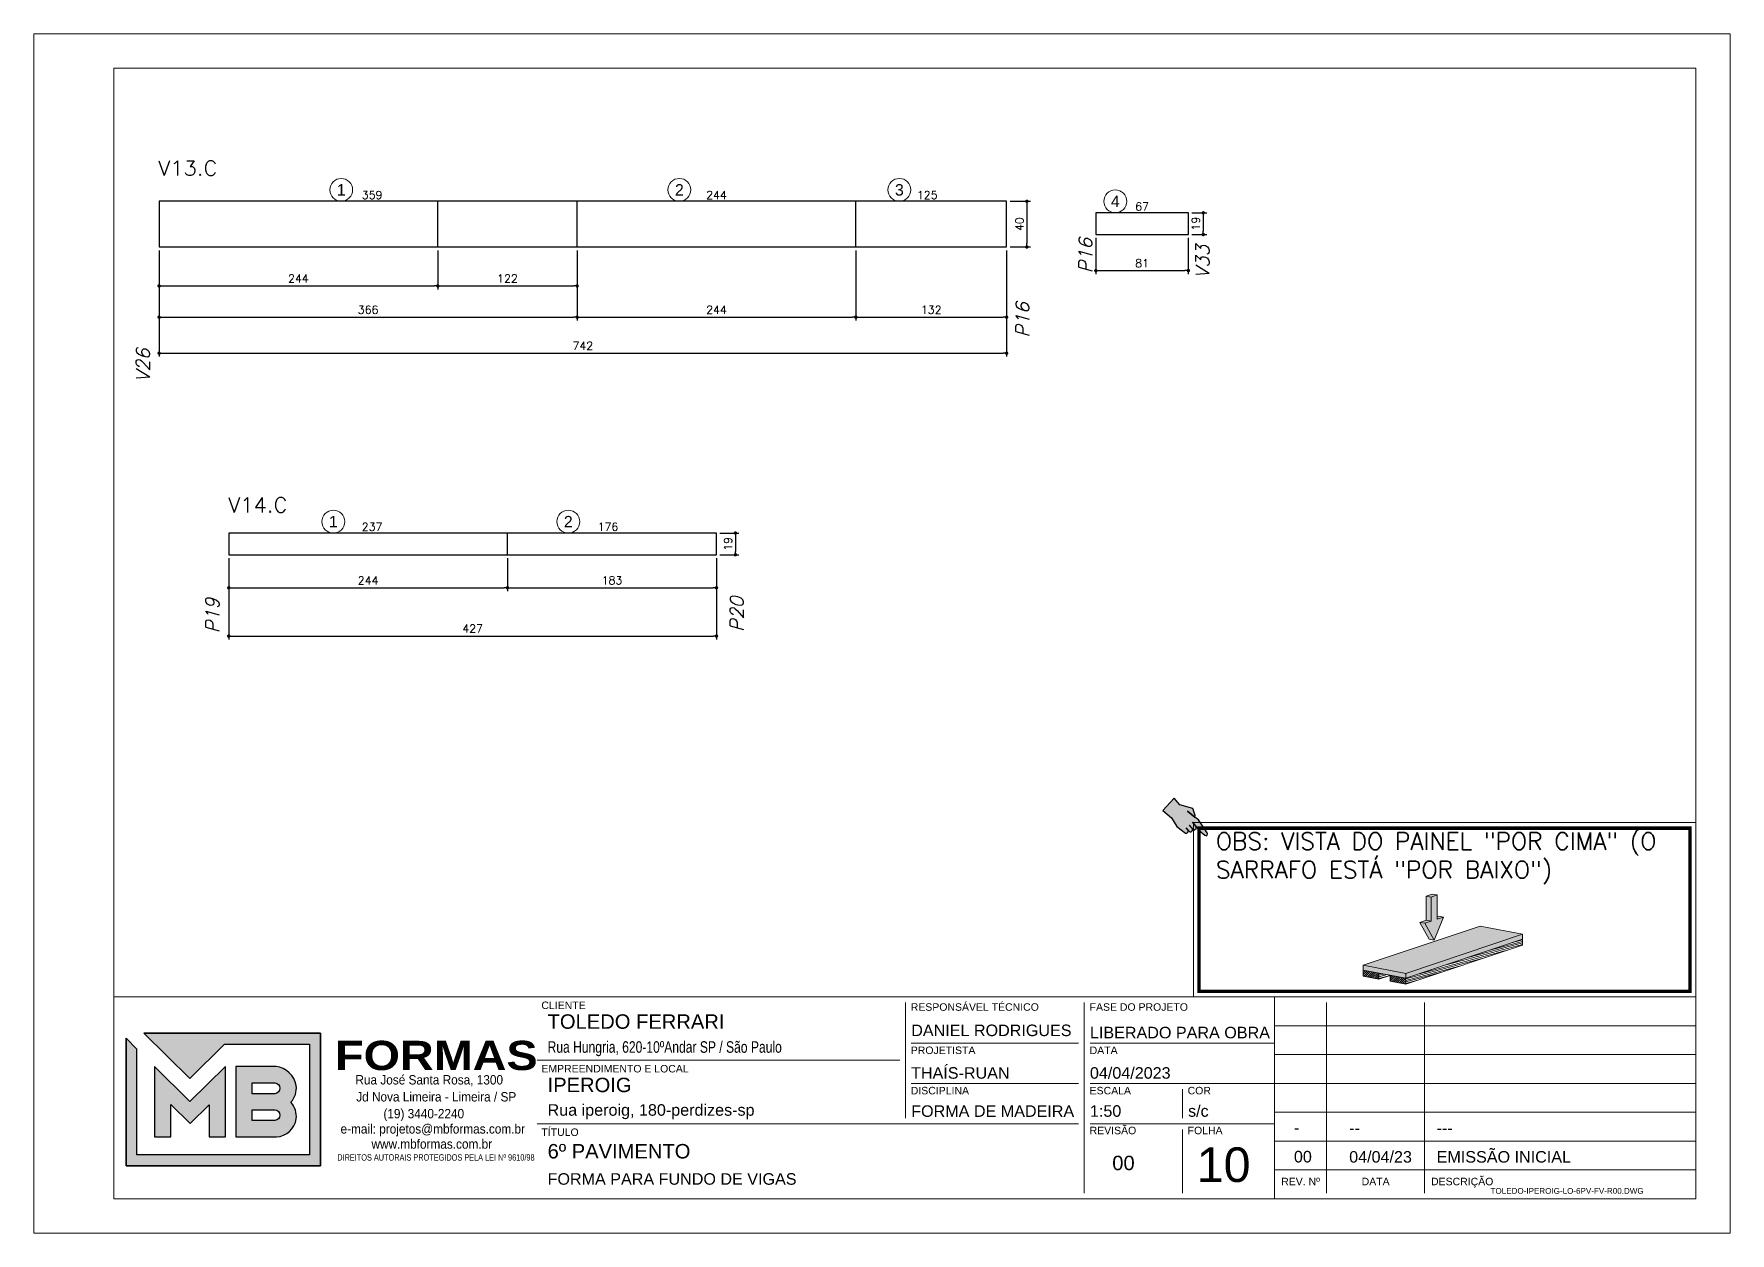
# Model space of a CAD drawing. Extents: x -20676 to 4767, y -817 to 14640.
# Drawn here: x -17506 to -16021, y 6382 to 7432 of the extents above; entities that cross this region are included whole.
import ezdxf
from ezdxf.enums import TextEntityAlignment as Align
from ezdxf.lldxf.tags import DXFTag

# ---------------------------------------------------------------- set-up
doc = ezdxf.new("R2010")
doc.units = 0
doc.header["$PDMODE"] = 2
doc.header["$PDSIZE"] = 10
doc.linetypes.add('CABLIN', pattern=[0.35, 0.25, -0.1])
doc.layers.get('0').update_dxf_attribs({"lineweight": 13})
doc.layers.get('Defpoints').update_dxf_attribs({"lineweight": 13})
for name, color, linetype, lineweight in [('contorno de painel', 7, 'Continuous', 13), ('cotas', 4, 'Continuous', 13), ('FOLHA MB', 7, 'Continuous', 13), ('HACHURACONCRETO', 7, 'Continuous', 13), ('Romaneio', 1, 'Continuous', 13), ('texto de viga', 7, 'Continuous', 13)]:
    doc.layers.add(name, color=color, linetype=linetype, lineweight=lineweight)
for name, color, linetype in [('Cota Sarrafo', 180, 'Continuous'), ('MB_LOGO', 254, 'Continuous'), ('Painéis', 200, 'Continuous'), ('REGUA-80', 111, 'Continuous'), ('TEXTO_GERAL', 7, 'Continuous'), ('va165-sec', 5, 'DASHED')]:
    doc.layers.add(name, color=color, linetype=linetype)
doc.styles.add('ARIAL', font='arial.ttf', dxfattribs={"oblique": 15, "height": 25})
doc.styles.add('MB_C01', font='arial.ttf', dxfattribs={"height": 1.3})
doc.styles.add('MB_C02', font='arial.ttf', dxfattribs={"height": 2})
doc.styles.add('MB_C03', font='arial.ttf', dxfattribs={"height": 2.5})
doc.styles.add('MB_C04', font='arial.ttf', dxfattribs={"height": 6})
doc.styles.add('MB_LOGO', font='ariblk.ttf', dxfattribs={"height": 75})
doc.styles.add('MB_TEXT', font='ARIALN.TTF', dxfattribs={"height": 10})
doc.styles.add('REGUA-120', font='ROMANS.shx', dxfattribs={"height": 15})
doc.styles.add('ROMANS', font='romans.shx')
tags = doc.linetypes.add('DASHED', pattern=[0.75, 0.5, -0.25]).pattern_tags.tags
tags[6:7] = [DXFTag(74, 4), DXFTag(75, 0), DXFTag(340, '0'), DXFTag(46, 1.0), DXFTag(50, 0.0), DXFTag(44, 0.0), DXFTag(45, 0.0)]
tags[4:5] = [DXFTag(74, 4), DXFTag(75, 0), DXFTag(340, '0'), DXFTag(46, 1.0), DXFTag(50, 0.0), DXFTag(44, 0.0), DXFTag(45, 0.0)]
doc.dimstyles.new('PAINEL', dxfattribs={"dimtxt": 7, "dimasz": 3, "dimexe": 3, "dimexo": 3, "dimgap": 3, "dimtad": 1, "dimdec": 1, "dimzin": 12, "dimdsep": 46, "dimtxsty": 'ROMANS', "dimblk": 'DOT', "dimcen": 0, "dimclrd": 4, "dimclre": 4, "dimclrt": 240, "dimadec": 1, "dimazin": 3, "dimtfac": 1, "dimtdec": 1, "dimtmove": 0, "dimatfit": 3, "dimfxl": 0, "dimtolj": 1, "dimtzin": 12, "dimarcsym": 0})
doc.dimstyles.new('projeto2', dxfattribs={"dimtxt": 7, "dimasz": 5, "dimexe": 1.25, "dimexo": 2.5, "dimgap": 2, "dimtad": 1, "dimdec": 1, "dimdsep": 46, "dimtxsty": 'ROMANS', "dimblk": 'OBLIQUE', "dimcen": 10, "dimdle": 1, "dimse1": 1, "dimse2": 1, "dimsd1": 1, "dimsd2": 1, "dimclrd": 256, "dimclre": 256, "dimclrt": 3, "dimadec": 0, "dimazin": 0, "dimtfac": 1, "dimtdec": 1, "dimtmove": 0, "dimatfit": 3, "dimldrblk": 'OBLIQUE', "dimfxl": 0, "dimlwd": -1, "dimlwe": -1, "dimarcsym": 0})

# ---------------------------------------------------------------- blocks, each defined once
blk = doc.blocks.new('LOGO2')
at = {"layer": 'MB_LOGO', "linetype": 'Continuous'}
h = blk.add_hatch(color=256, dxfattribs=at)
h.dxf.hatch_style = 1
h.set_gradient(color1=(242, 132, 69), color2=(247, 180, 141), rotation=90, tint=1)
h.paths.add_polyline_path([(7.48, 9.64), (10.45, 12.57), (17.71, 12.57), (17.71, 3.12), (2.97, 3.12), (2.97, 12.14), (2.04, 13.06), (2.04, 2.19), (18.64, 2.19), (18.64, 13.5), (3.56, 13.5)])
h = blk.add_hatch(color=256, dxfattribs=at)
h.dxf.hatch_style = 1
h.set_gradient(color1=(242, 132, 69), color2=(247, 180, 141), rotation=90, tint=1)
h.paths.add_polyline_path([(10.52, 4.64), (10.52, 10.66), (7.5, 7.68), (4.47, 10.66), (4.47, 4.64), (5.86, 4.64), (5.86, 7.4), (7.51, 5.78), (9.13, 7.37), (9.13, 4.64)])
h = blk.add_hatch(color=256, dxfattribs=at)
h.dxf.hatch_style = 1
h.set_gradient(color1=(242, 132, 69), color2=(247, 180, 141), rotation=90, tint=1)
h.paths.add_polyline_path([(11.42, 10.66), (11.42, 4.64), (14.89, 4.64, 0.350532), (16.57, 6.18, 0.219217), (16.12, 7.6, 0.21502), (16.57, 9.03, 0.319901), (14.85, 10.66)])
h.paths.add_polyline_path([(14.75, 8.33), (12.82, 8.33), (12.82, 9.26), (14.63, 9.26, -1)], flags=16)
h.paths.add_polyline_path([(14.75, 6.04), (12.82, 6.04), (12.82, 6.97), (14.63, 6.97, -1)], flags=16)
blk.add_lwpolyline([(3.56, 13.5), (18.64, 13.5), (18.64, 2.19), (2.04, 2.19), (2.04, 13.06)], dxfattribs=at)
at = {"layer": 'MB_LOGO', "color": 31, "linetype": 'Continuous', "true_color": 0xf7b48d}
for points in [[(10.45, 12.57), (17.71, 12.57), (17.71, 3.12), (2.97, 3.12), (2.97, 12.14), (2.04, 13.06), (2.04, 2.19), (18.64, 2.19), (18.64, 13.5), (3.56, 13.5), (7.48, 9.64)], [(4.47, 10.66), (4.47, 4.64), (5.86, 4.64), (5.86, 7.4), (7.51, 5.78), (9.13, 7.37), (9.13, 4.64), (10.52, 4.64), (10.52, 10.66), (7.5, 7.68)]]:
    blk.add_lwpolyline(points, close=True, dxfattribs=at)
for points in [[(16.57, 9.03, 0.319901), (14.85, 10.66), (11.42, 10.66), (11.42, 4.64), (14.89, 4.64, 0.350532), (16.57, 6.18, 0.219217), (16.12, 7.6, 0.21502)], [(12.82, 9.26), (14.75, 9.26, -0.880235), (14.75, 8.33), (12.82, 8.33)], [(12.82, 6.97), (14.75, 6.97, -0.880235), (14.75, 6.04), (12.82, 6.04)]]:
    blk.add_lwpolyline(points, format="xyb", close=True, dxfattribs=at)
at = {"layer": 'MB_LOGO', "color": 0, "linetype": 'Continuous', "style": 'MB_LOGO'}
blk.add_text('FORMAS', height=2.496, dxfattribs=at).set_placement((19.88, 10.35))
at = {"layer": 'MB_LOGO', "color": 0, "style": 'MB_TEXT', "width": 1.1}
for s, p in [('Rua José Santa Rosa, 1300', (21.62, 9.12)), ('Jd Nova Limeira - Limeira / SP', (21.69, 7.67)), ('(19) 3440-2240', (24.01, 6.23)), ('e-mail: projetos@mbformas.com.br', (20.35, 4.93)), ('www.mbformas.com.br', (22.99, 3.64))]:
    blk.add_text(s, height=0.7993, dxfattribs=at).set_placement(p)
at = {"layer": 'MB_LOGO', "color": 252, "style": 'MB_TEXT'}
blk.add_text('DIREITOS AUTORAIS PROTEGIDOS PELA LEI Nº 9610/98', height=0.546, dxfattribs=at).set_placement((20.07, 2.62))
blk = doc.blocks.new('A$Ceb89ac90')
at = {"color": 1}
for p, q in [((1086.3, 356.7), (70, 356.7)), ((1086.3, 356.7), (1086.3, 179.9)), ((1455, 356.7), (1086.3, 356.7)), ((763, 351.7), (763, 250.7)), ((919.6, 351.7), (919.6, 185)), ((1131.8, 185), (1131.8, 351.7)), ((1217.6, 351.7), (1217.6, 185)), ((1455, 331.5), (1086.3, 331.5)), ((914.6, 316.3), (768.1, 316.3)), ((1086.3, 316.3), (924.7, 316.3)), ((758, 301.2), (440.7, 301.2)), ((1455, 306.2), (1086.3, 306.2)), ((914.6, 281), (768.1, 281)), ((1086.3, 281), (924.7, 281)), ((1005.5, 275.9), (1005.5, 250.7)), ((1455, 281), (1086.3, 281)), ((1455, 255.7), (1086.3, 255.7)), ((914.6, 245.6), (440.7, 245.6)), ((1086.3, 245.6), (924.7, 245.6)), ((1005.5, 240.6), (1005.5, 185)), ((1455, 230.4), (1086.3, 230.4)), ((1455, 205.2), (1086.3, 205.2))]:
    blk.add_line(p, q, dxfattribs=at)
for points in [[(0, 1199.9), (0, 149.9), (1485, 149.9), (1485, 1199.9)], [(70, 1169.9), (70, 179.9), (1455, 179.9), (1455, 1169.9)]]:
    blk.add_lwpolyline(points, close=True, dxfattribs=at)
at = {"xscale": 10.25810868844649, "yscale": 10.25810868844649, "zscale": 10.25810868844649}
blk.add_blockref('LOGO2', (59.7, 186.5), dxfattribs=at)
at = {"color": 6, "style": 'MB_C01'}
for s, height, p in [('CLIENTE', 6.57, (444.3, 346.1)), ('RESPONSÁVEL TÉCNICO', 6.566, (767.7, 344.6)), ('FASE DO PROJETO', 6.566, (924.3, 344.6)), ('PROJETISTA', 6.57, (767.7, 306.7)), ('DATA', 6.57, (924.3, 306.7)), ('EMPREENDIMENTO E LOCAL', 6.566, (444.3, 290.6)), ('DISCIPLINA', 6.57, (767.7, 271.4)), ('ESCALA', 6.57, (924.3, 271.4)), ('COR', 6.57, (1010.1, 271.4)), ('TÍTULO', 6.57, (444.3, 235)), ('REVISÃO', 6.57, (924.3, 236.5)), ('FOLHA', 6.57, (1010.1, 236.5))]:
    blk.add_text(s, height=height, dxfattribs=at).set_placement(p)
at = {"color": 5, "style": 'MB_C02'}
for s, p in [('DANIEL RODRIGUES', (768.1, 322.4)), ('FORMA DE MADEIRA', (768.1, 251.7))]:
    blk.add_text(s, height=10.102, dxfattribs=at).set_placement(p)
at = {"color": 6, "style": 'MB_C01'}
for s, p in [('REV. Nº', (1109, 195.1)), ('DATA', (1174.7, 195.1)), ('DESCRIÇÃO', (1250.5, 195.1))]:
    blk.add_text(s, height=6.57, dxfattribs=at).set_placement(p, align=Align.MIDDLE_CENTER)
at = {"insert": (1275.3, 189.4), "char_height": 5.051, "width": 210.818, "attachment_point": 1, "style": 'MB_C04'}
blk.add_mtext('TOLEDO-IPEROIG-LO-6PV-FV-R00.DWG', dxfattribs=at)
at = {"color": 5}
for tag, p, height, style in [('CLIENTE', (449.7, 328.8), 12.6, 'MB_C03'), ('REV_05', (1103.1, 338.1), 10.1, 'MB_C02'), ('DATA_REV_05', (1151.5, 337.9), 10.1, 'MB_C02'), ('INFO_REV_05', (1228.1, 337.9), 10.1, 'MB_C02'), ('FASE', (924.6, 320.5), 10.1, 'MB_C02'), ('REV_04', (1103.1, 312.8), 10.1, 'MB_C02'), ('DATA_REV_04', (1151.5, 312.7), 10.1, 'MB_C02'), ('INFO_REV_04', (1228.1, 312.7), 10.1, 'MB_C02'), ('REV_03', (1103.1, 287.6), 10.1, 'MB_C02'), ('DATA_REV_03', (1151.5, 287.4), 10.1, 'MB_C02'), ('INFO_REV_03', (1228.1, 287.4), 10.1, 'MB_C02'), ('OBRA', (449.7, 273.3), 12.6, 'MB_C03'), ('PROJETISTA', (768, 285.1), 10.1, 'MB_C02'), ('DATA', (924.6, 285.1), 10.1, 'MB_C02'), ('REV_02', (1103.1, 262.3), 10.1, 'MB_C02'), ('DATA_REV_02', (1151.5, 262.1), 10.1, 'MB_C02'), ('INFO_REV_02', (1228.1, 262.1), 10.1, 'MB_C02'), ('ESC', (924.6, 251.8), 10.1, 'MB_C02'), ('COR', (1010.5, 251.8), 10.1, 'MB_C02'), ('REV_01', (1103.1, 237.1), 10.1, 'MB_C02'), ('DATA_REV_01', (1151.5, 236.9), 10.1, 'MB_C02'), ('INFO_REV_01', (1228.1, 236.9), 10.1, 'MB_C02'), ('PAVIMENTO', (449.7, 215.3), 12.6, 'MB_C03'), ('FL', (1018.1, 194.7), 30.3, 'MB_C04'), ('EMISSÃO_INICIAL', (1228.1, 211.6), 10.1, 'MB_C02'), ('REV', (944.1, 205), 12.6, 'MB_C03'), ('REV_00', (1103.1, 211.8), 10.1, 'MB_C02'), ('DATA_REV_00', (1151.5, 211.6), 10.1, 'MB_C02')]:
    blk.add_attdef(tag, p, '', height=height, dxfattribs=dict(at, style=style))
at = {"color": 6, "style": 'MB_C02'}
for tag, p in [('ENDEREÇO_CLIENTE', (449.7, 307.8)), ('ENDEREÇO_OBRA', (449.7, 252.7)), ('TIPO_DE_PROJETO', (449.7, 192.3))]:
    blk.add_attdef(tag, p, '', height=10.1, dxfattribs=at)
blk = doc.blocks.new('INDICADOR')
at = {"layer": 'va165-sec', "ltscale": 100}
blk.add_hatch(color=61, dxfattribs=at).paths.add_polyline_path([(-59.7, -24.5), (-37.5, -24.3), (-35.4, -22.8), (-34.7, -18.5), (-36.9, -15.9), (-32.1, -16.5), (-29.9, -15.1), (-29.3, -11.2), (-31.5, -8.9), (-29.5, -9.3), (-27.5, -7.7), (-26.6, -3.4), (-28.9, -0.4), (-18.5, -2.8), (-3.7, -3.1), (-0.7, -1.9), (0, 0), (-1.3, 2.8), (-2.9, 3.5), (-33.7, 13.2), (-42.6, 13.1), (-44, 16), (-56.7, 23.9), (-82.1, 13.8), (-99.5, 16.7), (-102.1, -17), (-79.1, -17.5)])
at = {"layer": 'REGUA-80', "color": 1}
blk.add_lwpolyline([(-102.1, -17), (-79.1, -17.5), (-59.7, -24.5), (-37.5, -24.3), (-35.4, -22.8), (-34.7, -18.5), (-36.9, -15.9), (-43.1, -15.1), (-32.1, -16.5), (-29.9, -15.1), (-29.3, -11.2), (-31.5, -8.9), (-41.5, -7), (-29.5, -9.3), (-27.5, -7.7), (-26.6, -3.4), (-28.9, -0.4), (-39.8, 2.2), (-18.5, -2.8), (-3.7, -3.1), (-0.7, -1.9), (0, 0), (-1.3, 2.8), (-2.9, 3.5), (-33.7, 13.2), (-42.6, 13.1), (-61.9, 12.9), (-42.6, 13.1), (-44, 16), (-56.7, 23.9), (-82.1, 13.8), (-99.5, 16.7), (-102.1, -17)], dxfattribs=at)
blk = doc.blocks.new('DEDADA')
at = {"linetype": 'Continuous', "ltscale": 100, "xscale": 0.5000000000004939, "yscale": 0.5000000000004939, "zscale": 0.5000000000004939, "rotation": 321.5463332659798}
blk.add_blockref('INDICADOR', (63.1, 17), dxfattribs=at)
blk = doc.blocks.new('FDSFSDFSDF')
at = {"layer": 'HACHURACONCRETO'}
h = blk.add_hatch(color=1, dxfattribs=at)
h.dxf.hatch_style = 1
h.paths.add_polyline_path([(-20956.4, 7327.5), (-20960.7, 7328.3), (-20960.7, 7307.2), (-20956.4, 7306.3)], flags=17)
h.paths.add_polyline_path([(-20951, 7329.3), (-20956.4, 7327.5), (-20956.4, 7306.3), (-20961.8, 7304.5), (-20953.7, 7289.8), (-20945.6, 7310), (-20951, 7308.2)])
h.paths.add_polyline_path([(-20961.8, 7304.5), (-20966.1, 7305.3), (-20958, 7290.7), (-20953.7, 7289.8)])
h.paths.add_polyline_path([(-20956.4, 7306.3), (-20960.7, 7307.2), (-20966.1, 7305.3), (-20961.8, 7304.5)])
h.paths.add_polyline_path([(-20945.6, 7310), (-20949.9, 7310.8), (-20951, 7310.4), (-20951, 7308.2)], flags=17)
h.paths.add_polyline_path([(-20951, 7329.3), (-20955.3, 7330.1), (-20960.7, 7328.3), (-20956.4, 7327.5)])
h = blk.add_hatch(color=253, dxfattribs=at)
h.dxf.hatch_style = 1
h.paths.add_polyline_path([(-20876.3, 7294.9), (-20913.5, 7302), (-21015.7, 7267.8), (-20978.5, 7260.6)])
h.paths.add_polyline_path([(-21015.7, 7267.8), (-21015.7, 7263.5), (-20978.5, 7256.4), (-20978.5, 7260.6)])
h.paths.add_polyline_path([(-20876.3, 7290.6), (-20876.3, 7294.9), (-20978.5, 7260.6), (-20978.5, 7256.4)])
h = blk.add_hatch(dxfattribs=at)
h.set_pattern_fill('ANSI31', color=252, scale=0.409149, angle=150)
h.set_pattern_definition([(195, (7609.989, -2957.4306), (0.336218163, -1.254783266), [])])
h.paths.add_polyline_path([(-20992.2, 7258.9), (-20992.2, 7259), (-21002, 7260.9), (-21002, 7255.6)])
h.paths.add_polyline_path([(-20876.3, 7285.4), (-20876.3, 7290.6), (-20978.5, 7256.4), (-20978.5, 7251.1)])
h = blk.add_hatch(dxfattribs=at)
h.set_pattern_fill('ANSI31', color=252, scale=0.409149)
h.set_pattern_definition([(45, (7609.989, -2957.4306), (-0.918565103, 0.918565103), [])])
h.paths.add_polyline_path([(-21002, 7260.9), (-21015.7, 7263.5), (-21015.7, 7258.3), (-21002, 7255.6)])
h.paths.add_polyline_path([(-20978.5, 7256.4), (-20992.2, 7259), (-20992.2, 7253.8), (-20978.5, 7251.1)])
at = {"color": 0, "linetype": 'Continuous', "lineweight": 0, "extrusion": (5.55112e-17, 0.967349, 0.253449)}
for p, q in [((-20960.7, 7328.3), (-20955.3, 7330.1)), ((-20956.4, 7327.5), (-20960.7, 7328.3)), ((-20960.7, 7307.2), (-20960.7, 7328.3)), ((-20951, 7329.3), (-20956.4, 7327.5)), ((-20956.4, 7327.5), (-20956.4, 7306.3)), ((-20951, 7329.3), (-20955.3, 7330.1)), ((-20951, 7308.2), (-20951, 7329.3)), ((-20966.1, 7305.3), (-20960.7, 7307.2)), ((-20956.4, 7306.3), (-20961.8, 7304.5)), ((-20956.4, 7306.3), (-20960.7, 7307.2)), ((-20953.7, 7289.8), (-20945.6, 7310)), ((-20951, 7310.4), (-20949.9, 7310.8)), ((-20945.6, 7310), (-20951, 7308.2)), ((-20945.6, 7310), (-20949.9, 7310.8)), ((-20913.5, 7302), (-21015.7, 7267.8)), ((-20978.5, 7260.6), (-20876.3, 7294.9)), ((-20961.8, 7304.5), (-20966.1, 7305.3)), ((-20958, 7290.7), (-20966.1, 7305.3)), ((-20961.8, 7304.5), (-20953.7, 7289.8)), ((-20876.3, 7294.9), (-20913.5, 7302)), ((-20876.3, 7290.6), (-20876.3, 7294.9)), ((-20876.3, 7290.6), (-20978.5, 7256.4)), ((-20876.3, 7290.6), (-20978.5, 7256.4)), ((-20876.3, 7285.4), (-20978.5, 7251.1)), ((-20953.7, 7289.8), (-20958, 7290.7)), ((-20876.3, 7290.6), (-20876.3, 7285.4)), ((-21015.7, 7267.8), (-20978.5, 7260.6)), ((-21015.7, 7263.5), (-21015.7, 7267.8)), ((-21015.7, 7263.5), (-21015.7, 7258.3)), ((-21015.7, 7263.5), (-21002, 7260.9)), ((-20978.5, 7256.4), (-21015.7, 7263.5)), ((-21002, 7255.6), (-21015.7, 7258.3)), ((-21002, 7260.9), (-21002, 7255.6)), ((-20992.2, 7258.9), (-21002, 7255.6)), ((-20978.5, 7256.4), (-20992.2, 7259)), ((-20992.2, 7259), (-20992.2, 7253.8)), ((-20978.5, 7251.1), (-20992.2, 7253.8)), ((-20978.5, 7256.4), (-20978.5, 7260.6)), ((-20978.5, 7256.4), (-20978.5, 7251.1))]:
    blk.add_line(p, q, dxfattribs=at)
blk.add_lwpolyline([(-21164.5, 7392.8), (-20724.6, 7392.8), (-20724.6, 7240), (-21164.5, 7240)], close=True)
at = {"const_width": 3}
blk.add_lwpolyline([(-21159.5, 7387.8), (-20729.6, 7387.8), (-20729.6, 7245), (-21159.5, 7245)], close=True, dxfattribs=at)
at = {"lineweight": 5, "xscale": 0.8622490710097133, "yscale": 0.8622490710097133, "zscale": 0.2874163570032379}
blk.add_blockref('DEDADA', (-21206.7, 7367), dxfattribs=at)
at = {"layer": 'contorno de painel', "linetype": 'CABLIN', "insert": (-21144.8, 7383.9), "char_height": 15, "attachment_point": 1, "style": 'ROMANS'}
blk.add_mtext_dynamic_manual_height_columns('OBS: VISTA DO PAINEL "POR CIMA" (O SARRAFO ESTÁ "POR BAIXO")', width=429.807, gutter_width=45, heights=[0], dxfattribs=at)
blk = doc.blocks.new('_Dot')
at = {"color": 0, "linetype": 'ByBlock', "lineweight": -2}
blk.add_line((-0.5, 0), (-1, 0), dxfattribs=at)
at = {"color": 0, "linetype": 'ByBlock', "const_width": 0.5}
blk.add_lwpolyline([(-0.25, 0, 1), (0.25, 0, 1)], format="xyb", close=True, dxfattribs=at)
blk = doc.blocks.new('*D815')
at = {"layer": 'cotas', "color": 4, "lineweight": -2, "transparency": 16777216}
for p, q in [((-17396.8, 7242.7), (-17396.8, 7149.7)), ((-16654.8, 7242.7), (-16654.8, 7149.7)), ((-17393.8, 7152.7), (-16657.8, 7152.7))]:
    blk.add_line(p, q, dxfattribs=at)
at = {"layer": 'Defpoints', "color": 0, "transparency": 16777216}
for p in [(-17396.8, 7245.7), (-16654.8, 7245.7), (-16654.8, 7152.7)]:
    blk.add_point(p, dxfattribs=at)
at = {"layer": 'cotas', "color": 4, "lineweight": -2, "transparency": 16777216, "xscale": 3, "yscale": 3, "zscale": 3, "rotation": 180}
blk.add_blockref('_Dot', (-17396.8, 7152.7), dxfattribs=at)
at = {"layer": 'cotas', "color": 4, "lineweight": -2, "transparency": 16777216, "xscale": 3, "yscale": 3, "zscale": 3}
blk.add_blockref('_Dot', (-16654.8, 7152.7), dxfattribs=at)
at = {"layer": 'cotas', "color": 240, "transparency": 16777216, "insert": (-17025.8, 7159.2), "char_height": 7, "attachment_point": 5, "style": 'ROMANS'}
blk.add_mtext('\\A1;742', dxfattribs=at)
blk = doc.blocks.new('*D816')
at = {"layer": 'cotas', "color": 4, "lineweight": -2, "transparency": 16777216}
for p, q in [((-16576.7, 7253.6), (-16576.7, 7222)), ((-16495.7, 7253.6), (-16495.7, 7222)), ((-16573.7, 7225), (-16498.7, 7225))]:
    blk.add_line(p, q, dxfattribs=at)
at = {"layer": 'Defpoints', "color": 0, "transparency": 16777216}
for p in [(-16576.7, 7256.6), (-16495.7, 7256.6), (-16495.7, 7225)]:
    blk.add_point(p, dxfattribs=at)
at = {"layer": 'cotas', "color": 4, "lineweight": -2, "transparency": 16777216, "xscale": 3, "yscale": 3, "zscale": 3, "rotation": 180}
blk.add_blockref('_Dot', (-16576.7, 7225), dxfattribs=at)
at = {"layer": 'cotas', "color": 4, "lineweight": -2, "transparency": 16777216, "xscale": 3, "yscale": 3, "zscale": 3}
blk.add_blockref('_Dot', (-16495.7, 7225), dxfattribs=at)
at = {"layer": 'cotas', "color": 240, "transparency": 16777216, "insert": (-16536.2, 7231.5), "char_height": 7, "attachment_point": 5, "style": 'ROMANS'}
blk.add_mtext('\\A1;81', dxfattribs=at)
blk = doc.blocks.new('*D817')
at = {"layer": 'cotas', "color": 4, "lineweight": -2, "transparency": 16777216}
for p, q in [((-16492.7, 7275.6), (-16479.6, 7275.6)), ((-16482.6, 7272.6), (-16482.6, 7259.6)), ((-16492.7, 7256.6), (-16479.6, 7256.6))]:
    blk.add_line(p, q, dxfattribs=at)
at = {"layer": 'Defpoints', "color": 0, "transparency": 16777216}
for p in [(-16495.7, 7275.6), (-16495.7, 7256.6), (-16482.6, 7256.6)]:
    blk.add_point(p, dxfattribs=at)
at = {"layer": 'cotas', "color": 4, "lineweight": -2, "transparency": 16777216, "xscale": 3, "yscale": 3, "zscale": 3}
for p, rotation in [((-16482.6, 7275.6), 90), ((-16482.6, 7256.6), 270)]:
    blk.add_blockref('_Dot', p, dxfattribs=dict(at, rotation=rotation))
at = {"layer": 'cotas', "color": 240, "transparency": 16777216, "insert": (-16489.1, 7266.1), "char_height": 7, "attachment_point": 5, "rotation": 90, "style": 'ROMANS'}
blk.add_mtext('\\A1;19', dxfattribs=at)
blk = doc.blocks.new('*D818')
at = {"layer": 'cotas', "color": 4, "lineweight": -2, "transparency": 16777216}
for p, q in [((-16651.8, 7285.7), (-16634, 7285.7)), ((-16637, 7282.7), (-16637, 7248.7)), ((-16651.8, 7245.7), (-16634, 7245.7))]:
    blk.add_line(p, q, dxfattribs=at)
at = {"layer": 'Defpoints', "color": 0, "transparency": 16777216}
for p in [(-16654.8, 7285.7), (-16654.8, 7245.7), (-16637, 7245.7)]:
    blk.add_point(p, dxfattribs=at)
at = {"layer": 'cotas', "color": 4, "lineweight": -2, "transparency": 16777216, "xscale": 3, "yscale": 3, "zscale": 3}
for p, rotation in [((-16637, 7285.7), 90), ((-16637, 7245.7), 270)]:
    blk.add_blockref('_Dot', p, dxfattribs=dict(at, rotation=rotation))
at = {"layer": 'cotas', "color": 240, "transparency": 16777216, "insert": (-16643.5, 7265.7), "char_height": 7, "attachment_point": 5, "rotation": 90, "style": 'ROMANS'}
blk.add_mtext('\\A1;40', dxfattribs=at)
blk = doc.blocks.new('*D819')
at = {"layer": 'cotas', "color": 4, "lineweight": -2, "transparency": 16777216}
for p, q in [((-17396.8, 7242.7), (-17396.8, 7208.6)), ((-17152.8, 7242.7), (-17152.8, 7208.6)), ((-17393.8, 7211.6), (-17155.8, 7211.6))]:
    blk.add_line(p, q, dxfattribs=at)
at = {"layer": 'Defpoints', "color": 0, "transparency": 16777216}
for p in [(-17396.8, 7245.7), (-17152.8, 7245.7), (-17152.8, 7211.6)]:
    blk.add_point(p, dxfattribs=at)
at = {"layer": 'cotas', "color": 4, "lineweight": -2, "transparency": 16777216, "xscale": 3, "yscale": 3, "zscale": 3, "rotation": 180}
blk.add_blockref('_Dot', (-17396.8, 7211.6), dxfattribs=at)
at = {"layer": 'cotas', "color": 4, "lineweight": -2, "transparency": 16777216, "xscale": 3, "yscale": 3, "zscale": 3}
blk.add_blockref('_Dot', (-17152.8, 7211.6), dxfattribs=at)
at = {"layer": 'cotas', "color": 240, "transparency": 16777216, "insert": (-17274.8, 7218.1), "char_height": 7, "attachment_point": 5, "style": 'ROMANS'}
blk.add_mtext('\\A1;244', dxfattribs=at)
blk = doc.blocks.new('*D820')
at = {"layer": 'cotas', "color": 4, "lineweight": -2, "transparency": 16777216}
for p, q in [((-17152.8, 7242.7), (-17152.8, 7208.6)), ((-17030.8, 7242.7), (-17030.8, 7208.6)), ((-17149.8, 7211.6), (-17033.8, 7211.6))]:
    blk.add_line(p, q, dxfattribs=at)
at = {"layer": 'Defpoints', "color": 0, "transparency": 16777216}
for p in [(-17152.8, 7245.7), (-17030.8, 7245.7), (-17030.8, 7211.6)]:
    blk.add_point(p, dxfattribs=at)
at = {"layer": 'cotas', "color": 4, "lineweight": -2, "transparency": 16777216, "xscale": 3, "yscale": 3, "zscale": 3, "rotation": 180}
blk.add_blockref('_Dot', (-17152.8, 7211.6), dxfattribs=at)
at = {"layer": 'cotas', "color": 4, "lineweight": -2, "transparency": 16777216, "xscale": 3, "yscale": 3, "zscale": 3}
blk.add_blockref('_Dot', (-17030.8, 7211.6), dxfattribs=at)
at = {"layer": 'cotas', "color": 240, "transparency": 16777216, "insert": (-17091.8, 7218.1), "char_height": 7, "attachment_point": 5, "style": 'ROMANS'}
blk.add_mtext('\\A1;122', dxfattribs=at)
blk = doc.blocks.new('*D821')
at = {"layer": 'cotas', "color": 4, "lineweight": -2, "transparency": 16777216}
for p, q in [((-17030.8, 7242.7), (-17030.8, 7181.2)), ((-16786.8, 7242.7), (-16786.8, 7181.2)), ((-17027.8, 7184.2), (-16789.8, 7184.2))]:
    blk.add_line(p, q, dxfattribs=at)
at = {"layer": 'Defpoints', "color": 0, "transparency": 16777216}
for p in [(-17030.8, 7245.7), (-16786.8, 7245.7), (-16786.8, 7184.2)]:
    blk.add_point(p, dxfattribs=at)
at = {"layer": 'cotas', "color": 4, "lineweight": -2, "transparency": 16777216, "xscale": 3, "yscale": 3, "zscale": 3, "rotation": 180}
blk.add_blockref('_Dot', (-17030.8, 7184.2), dxfattribs=at)
at = {"layer": 'cotas', "color": 4, "lineweight": -2, "transparency": 16777216, "xscale": 3, "yscale": 3, "zscale": 3}
blk.add_blockref('_Dot', (-16786.8, 7184.2), dxfattribs=at)
at = {"layer": 'cotas', "color": 240, "transparency": 16777216, "insert": (-16908.8, 7190.7), "char_height": 7, "attachment_point": 5, "style": 'ROMANS'}
blk.add_mtext('\\A1;244', dxfattribs=at)
blk = doc.blocks.new('*D822')
at = {"layer": 'cotas', "color": 4, "lineweight": -2, "transparency": 16777216}
for p, q in [((-16786.8, 7242.7), (-16786.8, 7181.2)), ((-16654.8, 7242.7), (-16654.8, 7181.2)), ((-16783.8, 7184.2), (-16657.8, 7184.2))]:
    blk.add_line(p, q, dxfattribs=at)
at = {"layer": 'Defpoints', "color": 0, "transparency": 16777216}
for p in [(-16786.8, 7245.7), (-16654.8, 7245.7), (-16654.8, 7184.2)]:
    blk.add_point(p, dxfattribs=at)
at = {"layer": 'cotas', "color": 4, "lineweight": -2, "transparency": 16777216, "xscale": 3, "yscale": 3, "zscale": 3, "rotation": 180}
blk.add_blockref('_Dot', (-16786.8, 7184.2), dxfattribs=at)
at = {"layer": 'cotas', "color": 4, "lineweight": -2, "transparency": 16777216, "xscale": 3, "yscale": 3, "zscale": 3}
blk.add_blockref('_Dot', (-16654.8, 7184.2), dxfattribs=at)
at = {"layer": 'cotas', "color": 240, "transparency": 16777216, "insert": (-16720.8, 7190.7), "char_height": 7, "attachment_point": 5, "style": 'ROMANS'}
blk.add_mtext('\\A1;132', dxfattribs=at)
blk = doc.blocks.new('*D823')
at = {"layer": 'cotas', "color": 4, "lineweight": -2, "transparency": 16777216}
for p, q in [((-17396.8, 7242.7), (-17396.8, 7181.2)), ((-17030.8, 7242.7), (-17030.8, 7181.2)), ((-17393.8, 7184.2), (-17033.8, 7184.2))]:
    blk.add_line(p, q, dxfattribs=at)
at = {"layer": 'Defpoints', "color": 0, "transparency": 16777216}
for p in [(-17396.8, 7245.7), (-17030.8, 7245.7), (-17030.8, 7184.2)]:
    blk.add_point(p, dxfattribs=at)
at = {"layer": 'cotas', "color": 4, "lineweight": -2, "transparency": 16777216, "xscale": 3, "yscale": 3, "zscale": 3, "rotation": 180}
blk.add_blockref('_Dot', (-17396.8, 7184.2), dxfattribs=at)
at = {"layer": 'cotas', "color": 4, "lineweight": -2, "transparency": 16777216, "xscale": 3, "yscale": 3, "zscale": 3}
blk.add_blockref('_Dot', (-17030.8, 7184.2), dxfattribs=at)
at = {"layer": 'cotas', "color": 240, "transparency": 16777216, "insert": (-17213.8, 7190.7), "char_height": 7, "attachment_point": 5, "style": 'ROMANS'}
blk.add_mtext('\\A1;366', dxfattribs=at)
blk = doc.blocks.new('*D824')
at = {"layer": 'Defpoints', "color": 0, "transparency": 16777216}
for p in [(-17389.8, 7285.7), (-17030.8, 7285.7), (-17030.8, 7285.7)]:
    blk.add_point(p, dxfattribs=at)
at = {"layer": 'Cota Sarrafo', "color": 3, "transparency": 16777216, "insert": (-17210.3, 7291.2), "char_height": 7, "attachment_point": 5, "style": 'ROMANS'}
blk.add_mtext('359', dxfattribs=at)
blk = doc.blocks.new('_OBLIQUE')
at = {"color": 0, "linetype": 'ByBlock', "lineweight": -2}
for p, q in [((0, 0), (-1, 0)), ((-0.5, -0.5), (0.5, 0.5))]:
    blk.add_line(p, q, dxfattribs=at)
blk = doc.blocks.new('*D825')
at = {"layer": 'Defpoints', "color": 0, "transparency": 16777216}
for p in [(-17030.8, 7285.7), (-16786.8, 7285.7), (-16786.8, 7285.7)]:
    blk.add_point(p, dxfattribs=at)
at = {"layer": 'Cota Sarrafo', "color": 3, "transparency": 16777216, "insert": (-16908.8, 7291.2), "char_height": 7, "attachment_point": 5, "style": 'ROMANS'}
blk.add_mtext('244', dxfattribs=at)
blk = doc.blocks.new('*D826')
at = {"layer": 'Defpoints', "color": 0, "transparency": 16777216}
for p in [(-16786.8, 7285.7), (-16661.8, 7285.7), (-16661.8, 7285.7)]:
    blk.add_point(p, dxfattribs=at)
at = {"layer": 'Cota Sarrafo', "color": 3, "transparency": 16777216, "insert": (-16724.3, 7291.2), "char_height": 7, "attachment_point": 5, "style": 'ROMANS'}
blk.add_mtext('125', dxfattribs=at)
blk = doc.blocks.new('*D827')
at = {"layer": 'Defpoints', "color": 0, "transparency": 16777216}
for p in [(-16569.7, 7275.6), (-16502.7, 7275.6), (-16502.7, 7275.6)]:
    blk.add_point(p, dxfattribs=at)
at = {"layer": 'Cota Sarrafo', "color": 3, "transparency": 16777216, "insert": (-16536.2, 7281.1), "char_height": 7, "attachment_point": 5, "style": 'ROMANS'}
blk.add_mtext('67', dxfattribs=at)
blk = doc.blocks.new('*D828')
at = {"layer": 'cotas', "color": 4, "lineweight": -2, "transparency": 16777216}
for p, q in [((-17335.8, 6973.2), (-17335.8, 6902)), ((-16908.8, 6973.2), (-16908.8, 6902)), ((-17332.8, 6905), (-16911.8, 6905))]:
    blk.add_line(p, q, dxfattribs=at)
at = {"layer": 'Defpoints', "color": 0, "transparency": 16777216}
for p in [(-17335.8, 6976.2), (-16908.8, 6976.2), (-16908.8, 6905)]:
    blk.add_point(p, dxfattribs=at)
at = {"layer": 'cotas', "color": 4, "lineweight": -2, "transparency": 16777216, "xscale": 3, "yscale": 3, "zscale": 3, "rotation": 180}
blk.add_blockref('_Dot', (-17335.8, 6905), dxfattribs=at)
at = {"layer": 'cotas', "color": 4, "lineweight": -2, "transparency": 16777216, "xscale": 3, "yscale": 3, "zscale": 3}
blk.add_blockref('_Dot', (-16908.8, 6905), dxfattribs=at)
at = {"layer": 'cotas', "color": 240, "transparency": 16777216, "insert": (-17122.3, 6911.5), "char_height": 7, "attachment_point": 5, "style": 'ROMANS'}
blk.add_mtext('\\A1;427', dxfattribs=at)
blk = doc.blocks.new('*D829')
at = {"layer": 'cotas', "color": 4, "lineweight": -2, "transparency": 16777216}
for p, q in [((-16905.8, 6995.2), (-16889.2, 6995.2)), ((-16892.2, 6992.2), (-16892.2, 6979.2)), ((-16905.8, 6976.2), (-16889.2, 6976.2))]:
    blk.add_line(p, q, dxfattribs=at)
at = {"layer": 'Defpoints', "color": 0, "transparency": 16777216}
for p in [(-16908.8, 6995.2), (-16908.8, 6976.2), (-16892.2, 6976.2)]:
    blk.add_point(p, dxfattribs=at)
at = {"layer": 'cotas', "color": 4, "lineweight": -2, "transparency": 16777216, "xscale": 3, "yscale": 3, "zscale": 3}
for p, rotation in [((-16892.2, 6995.2), 90), ((-16892.2, 6976.2), 270)]:
    blk.add_blockref('_Dot', p, dxfattribs=dict(at, rotation=rotation))
at = {"layer": 'cotas', "color": 240, "transparency": 16777216, "insert": (-16898.7, 6985.7), "char_height": 7, "attachment_point": 5, "rotation": 90, "style": 'ROMANS'}
blk.add_mtext('\\A1;19', dxfattribs=at)
blk = doc.blocks.new('*D830')
at = {"layer": 'cotas', "color": 4, "lineweight": -2, "transparency": 16777216}
for p, q in [((-17335.8, 6973.2), (-17335.8, 6944.3)), ((-17091.8, 6973.2), (-17091.8, 6944.3)), ((-17332.8, 6947.3), (-17094.8, 6947.3))]:
    blk.add_line(p, q, dxfattribs=at)
at = {"layer": 'Defpoints', "color": 0, "transparency": 16777216}
for p in [(-17335.8, 6976.2), (-17091.8, 6976.2), (-17091.8, 6947.3)]:
    blk.add_point(p, dxfattribs=at)
at = {"layer": 'cotas', "color": 4, "lineweight": -2, "transparency": 16777216, "xscale": 3, "yscale": 3, "zscale": 3, "rotation": 180}
blk.add_blockref('_Dot', (-17335.8, 6947.3), dxfattribs=at)
at = {"layer": 'cotas', "color": 4, "lineweight": -2, "transparency": 16777216, "xscale": 3, "yscale": 3, "zscale": 3}
blk.add_blockref('_Dot', (-17091.8, 6947.3), dxfattribs=at)
at = {"layer": 'cotas', "color": 240, "transparency": 16777216, "insert": (-17213.8, 6953.8), "char_height": 7, "attachment_point": 5, "style": 'ROMANS'}
blk.add_mtext('\\A1;244', dxfattribs=at)
blk = doc.blocks.new('*D831')
at = {"layer": 'cotas', "color": 4, "lineweight": -2, "transparency": 16777216}
for p, q in [((-17091.8, 6973.2), (-17091.8, 6944.3)), ((-16908.8, 6973.2), (-16908.8, 6944.3)), ((-17088.8, 6947.3), (-16911.8, 6947.3))]:
    blk.add_line(p, q, dxfattribs=at)
at = {"layer": 'Defpoints', "color": 0, "transparency": 16777216}
for p in [(-17091.8, 6976.2), (-16908.8, 6976.2), (-16908.8, 6947.3)]:
    blk.add_point(p, dxfattribs=at)
at = {"layer": 'cotas', "color": 4, "lineweight": -2, "transparency": 16777216, "xscale": 3, "yscale": 3, "zscale": 3, "rotation": 180}
blk.add_blockref('_Dot', (-17091.8, 6947.3), dxfattribs=at)
at = {"layer": 'cotas', "color": 4, "lineweight": -2, "transparency": 16777216, "xscale": 3, "yscale": 3, "zscale": 3}
blk.add_blockref('_Dot', (-16908.8, 6947.3), dxfattribs=at)
at = {"layer": 'cotas', "color": 240, "transparency": 16777216, "insert": (-17000.3, 6953.8), "char_height": 7, "attachment_point": 5, "style": 'ROMANS'}
blk.add_mtext('\\A1;183', dxfattribs=at)
blk = doc.blocks.new('*D832')
at = {"layer": 'Defpoints', "color": 0, "transparency": 16777216}
for p in [(-17328.8, 6995.2), (-17091.8, 6995.2), (-17091.8, 6995.2)]:
    blk.add_point(p, dxfattribs=at)
at = {"layer": 'Cota Sarrafo', "color": 3, "transparency": 16777216, "insert": (-17210.3, 7000.7), "char_height": 7, "attachment_point": 5, "style": 'ROMANS'}
blk.add_mtext('237', dxfattribs=at)
blk = doc.blocks.new('*D833')
at = {"layer": 'Defpoints', "color": 0, "transparency": 16777216}
for p in [(-17091.8, 6995.2), (-16915.8, 6995.2), (-16915.8, 6995.2)]:
    blk.add_point(p, dxfattribs=at)
at = {"layer": 'Cota Sarrafo', "color": 3, "transparency": 16777216, "insert": (-17003.8, 7000.7), "char_height": 7, "attachment_point": 5, "style": 'ROMANS'}
blk.add_mtext('176', dxfattribs=at)

msp = doc.modelspace()

# ---------------------------------------------------------------- linework, layer by layer
at = {"layer": 'Painéis', "color": 6}
for p, q in [((-17152.85, 7245.72), (-17152.85, 7285.72)), ((-17030.85, 7245.72), (-17030.85, 7285.72)), ((-16786.85, 7245.72), (-16786.85, 7285.72)), ((-17091.79, 6976.2), (-17091.79, 6995.2))]:
    msp.add_line(p, q, dxfattribs=at)
for points in [[(-16654.85, 7285.72), (-17396.85, 7285.72), (-17396.85, 7245.72), (-16654.85, 7245.72)], [(-16495.65, 7275.65), (-16576.65, 7275.65), (-16576.65, 7256.65), (-16495.65, 7256.65)], [(-16908.79, 6995.2), (-16929.79, 6995.2), (-17112.79, 6995.2), (-17131.79, 6995.2), (-17335.79, 6995.2), (-17335.79, 6976.2), (-17314.79, 6976.2), (-16908.79, 6976.2)]]:
    msp.add_lwpolyline(points, close=True, dxfattribs=at)
at = {"layer": 'Romaneio'}
for centre in [(-17237.37, 7295.72), (-16941.29, 7295.72), (-16748.68, 7295.72), (-16559.65, 7285.65), (-17244.21, 7005.2), (-17038.57, 7005.2)]:
    msp.add_circle(centre, 10, dxfattribs=at)

# ---------------------------------------------------------------- block references
ref = msp.add_blockref('A$Ceb89ac90', (-17506.4, 6232.32))
ref.add_attrib('INFO_REV_01', '---', (-16278.27, 6469.21), dxfattribs={"color": 5, "height": 10.102, "style": 'MB_C02'})
ref.add_attrib('DATA_REV_01', '--', (-16354.86, 6469.21), dxfattribs={"color": 5, "height": 10.102, "style": 'MB_C02'})
ref.add_attrib('REV_01', '-', (-16403.25, 6469.38), dxfattribs={"color": 5, "height": 10.1, "style": 'MB_C02'})
ref.add_attrib('EMISSÃO_INICIAL', 'EMISSÃO INICIAL', (-16278.27, 6443.96), dxfattribs={"color": 5, "height": 10.102, "style": 'MB_C02'})
ref.add_attrib('DATA_REV_00', '04/04/23', (-16354.86, 6443.96), dxfattribs={"color": 5, "height": 10.102, "style": 'MB_C02'})
ref.add_attrib('REV_00', '00', (-16403.25, 6444.12), dxfattribs={"color": 5, "height": 10.102, "style": 'MB_C02'})
ref.add_attrib('FL', '10', (-16488.31, 6427), dxfattribs={"color": 5, "height": 30.306, "style": 'MB_C04'})
ref.add_attrib('REV', '00', (-16562.29, 6437.35), dxfattribs={"color": 5, "height": 12.628, "style": 'MB_C03'})
ref.add_attrib('COR', 's/c', (-16495.92, 6484.09), dxfattribs={"color": 5, "height": 10.102, "style": 'MB_C02'})
ref.add_attrib('ESC', '1:50', (-16581.83, 6484.09), dxfattribs={"color": 5, "height": 10.102, "style": 'MB_C02'})
ref.add_attrib('FASE', 'LIBERADO PARA OBRA', (-16581.83, 6552.78), dxfattribs={"color": 5, "height": 10.102, "style": 'MB_C02'})
ref.add_attrib('DATA', '04/04/2023', (-16581.83, 6517.43), dxfattribs={"color": 5, "height": 10.102, "style": 'MB_C02'})
ref.add_attrib('PROJETISTA', 'THAÍS-RUAN', (-16738.41, 6517.43), dxfattribs={"color": 5, "height": 10.102, "style": 'MB_C02'})
ref.add_attrib('TIPO_DE_PROJETO', 'FORMA PARA FUNDO DE VIGAS', (-17056.67, 6424.6), dxfattribs={"color": 6, "height": 10.102, "style": 'MB_C02'})
ref.add_attrib('PAVIMENTO', '6º PAVIMENTO', (-17056.67, 6447.62), dxfattribs={"color": 5, "height": 12.6276, "style": 'MB_C03'})
ref.add_attrib('ENDEREÇO_OBRA', 'Rua iperoig, 180-perdizes-sp', (-17056.67, 6485.01), dxfattribs={"color": 6, "height": 10.102, "style": 'MB_C02'})
ref.add_attrib('OBRA', 'IPEROIG', (-17056.67, 6505.66), dxfattribs={"color": 5, "height": 12.628, "style": 'MB_C03'})
ref.add_attrib('ENDEREÇO_CLIENTE', 'Rua Hungria, 620-10ºAndar SP / São Paulo', (-17056.67, 6540.15), dxfattribs={"color": 6, "height": 10.102, "style": 'MB_C02', "width": 0.75})
ref.add_attrib('CLIENTE', 'TOLEDO FERRARI', (-17056.67, 6561.16), dxfattribs={"color": 5, "height": 12.6276, "style": 'MB_C03'})
at = {"layer": 'FOLHA MB'}
msp.add_blockref('FDSFSDFSDF', (4673.22, -650.99), dxfattribs=at)

# ---------------------------------------------------------------- texts
at = {"layer": 'Romaneio', "color": 7, "style": 'ARIAL'}
for s, p in [('1', (-17237.37, 7295.72)), ('2', (-16941.29, 7295.72)), ('3', (-16748.68, 7295.72)), ('4', (-16559.65, 7285.65)), ('1', (-17244.21, 7005.2)), ('2', (-17038.57, 7005.2))]:
    msp.add_text(s, height=10, dxfattribs=at).set_placement(p, align=Align.MIDDLE_CENTER)
at = {"layer": 'texto de viga', "color": 215, "style": 'REGUA-120', "oblique": 15}
for s, p in [('P16', (-16579.9, 7222.8)), ('V33', (-16477.37, 7218.26)), ('P16', (-16634.95, 7166.45)), ('V26', (-17405.04, 7127.5)), ('P19', (-17344.26, 6907.63)), (' P20', (-16885.03, 6900.73))]:
    msp.add_text(s, height=11.752, rotation=90, dxfattribs=at).set_placement(p)
at = {"layer": 'TEXTO_GERAL', "style": 'REGUA-120', "width": 1.05}
for s, p in [('V13.C', (-17397.75, 7308.23)), ('V14.C', (-17336.44, 7013.31))]:
    msp.add_text(s, height=13, dxfattribs=at).set_placement(p)

# ---------------------------------------------------------------- dimensions: what is measured, and where the dimension line sits
at = {"layer": 'Cota Sarrafo'}
for base, p1, p2, picture, middle in [((-17030.85, 7285.72), (-17389.85, 7285.72), (-17030.85, 7285.72), '*D824', (-17210.35, 7291.22)), ((-16786.85, 7285.72), (-17030.85, 7285.72), (-16786.85, 7285.72), '*D825', (-16908.85, 7291.22)), ((-16661.85, 7285.72), (-16786.85, 7285.72), (-16661.85, 7285.72), '*D826', (-16724.35, 7291.22)), ((-16502.65, 7275.65), (-16569.65, 7275.65), (-16502.65, 7275.65), '*D827', (-16536.15, 7281.15)), ((-17091.79, 6995.2), (-17328.79, 6995.2), (-17091.79, 6995.2), '*D832', (-17210.29, 7000.7)), ((-16915.79, 6995.2), (-17091.79, 6995.2), (-16915.79, 6995.2), '*D833', (-17003.79, 7000.7))]:
    dim = msp.add_linear_dim(base=base, p1=p1, p2=p2, dimstyle='projeto2', dxfattribs=at)
    dim.commit()
    dim.dimension.update_dxf_attribs({"geometry": picture, "text_midpoint": middle})
at = {"layer": 'cotas', "color": 6}
for base, p1, p2, picture, middle in [((-16637.01, 7245.72), (-16654.85, 7285.72), (-16654.85, 7245.72), '*D818', (-16643.51, 7265.72)), ((-16482.55, 7256.65), (-16495.65, 7275.65), (-16495.65, 7256.65), '*D817', (-16489.05, 7266.15)), ((-16892.16, 6976.2), (-16908.79, 6995.2), (-16908.79, 6976.2), '*D829', (-16898.66, 6985.7))]:
    dim = msp.add_linear_dim(base=base, p1=p1, p2=p2, angle=90, dimstyle='PAINEL', override={"dimarcsym": 2}, dxfattribs=at)
    dim.commit()
    dim.dimension.update_dxf_attribs({"geometry": picture, "text_midpoint": middle})
for base, p1, p2, picture, middle in [((-16495.65, 7225.04), (-16576.65, 7256.65), (-16495.65, 7256.65), '*D816', (-16536.15, 7231.54)), ((-17152.85, 7211.64), (-17396.85, 7245.72), (-17152.85, 7245.72), '*D819', (-17274.85, 7218.14)), ((-17030.85, 7184.18), (-17396.85, 7245.72), (-17030.85, 7245.72), '*D823', (-17213.85, 7190.68)), ((-17030.85, 7211.64), (-17152.85, 7245.72), (-17030.85, 7245.72), '*D820', (-17091.85, 7218.14)), ((-16786.85, 7184.18), (-17030.85, 7245.72), (-16786.85, 7245.72), '*D821', (-16908.85, 7190.68)), ((-16654.85, 7184.18), (-16786.85, 7245.72), (-16654.85, 7245.72), '*D822', (-16720.85, 7190.68)), ((-17091.79, 6947.35), (-17335.79, 6976.2), (-17091.79, 6976.2), '*D830', (-17213.79, 6953.85)), ((-16908.79, 6947.35), (-17091.79, 6976.2), (-16908.79, 6976.2), '*D831', (-17000.29, 6953.85))]:
    dim = msp.add_linear_dim(base=base, p1=p1, p2=p2, dimstyle='PAINEL', override={"dimarcsym": 2}, dxfattribs=at)
    dim.commit()
    dim.dimension.update_dxf_attribs({"geometry": picture, "text_midpoint": middle})
for base, p1, p2, picture, middle in [((-16654.85, 7152.72), (-17396.85, 7245.72), (-16654.85, 7245.72), '*D815', (-17025.85, 7152.72)), ((-16908.79, 6905.03), (-17335.79, 6976.2), (-16908.79, 6976.2), '*D828', (-17122.29, 6905.03))]:
    dim = msp.add_linear_dim(base=base, p1=p1, p2=p2, dimstyle='PAINEL', override={"dimarcsym": 2}, dxfattribs=at)
    dim.commit()
    dim.dimension.update_dxf_attribs({"geometry": picture, "text_midpoint": middle, "dimtype": 160})

doc.saveas('drawing.dxf')
